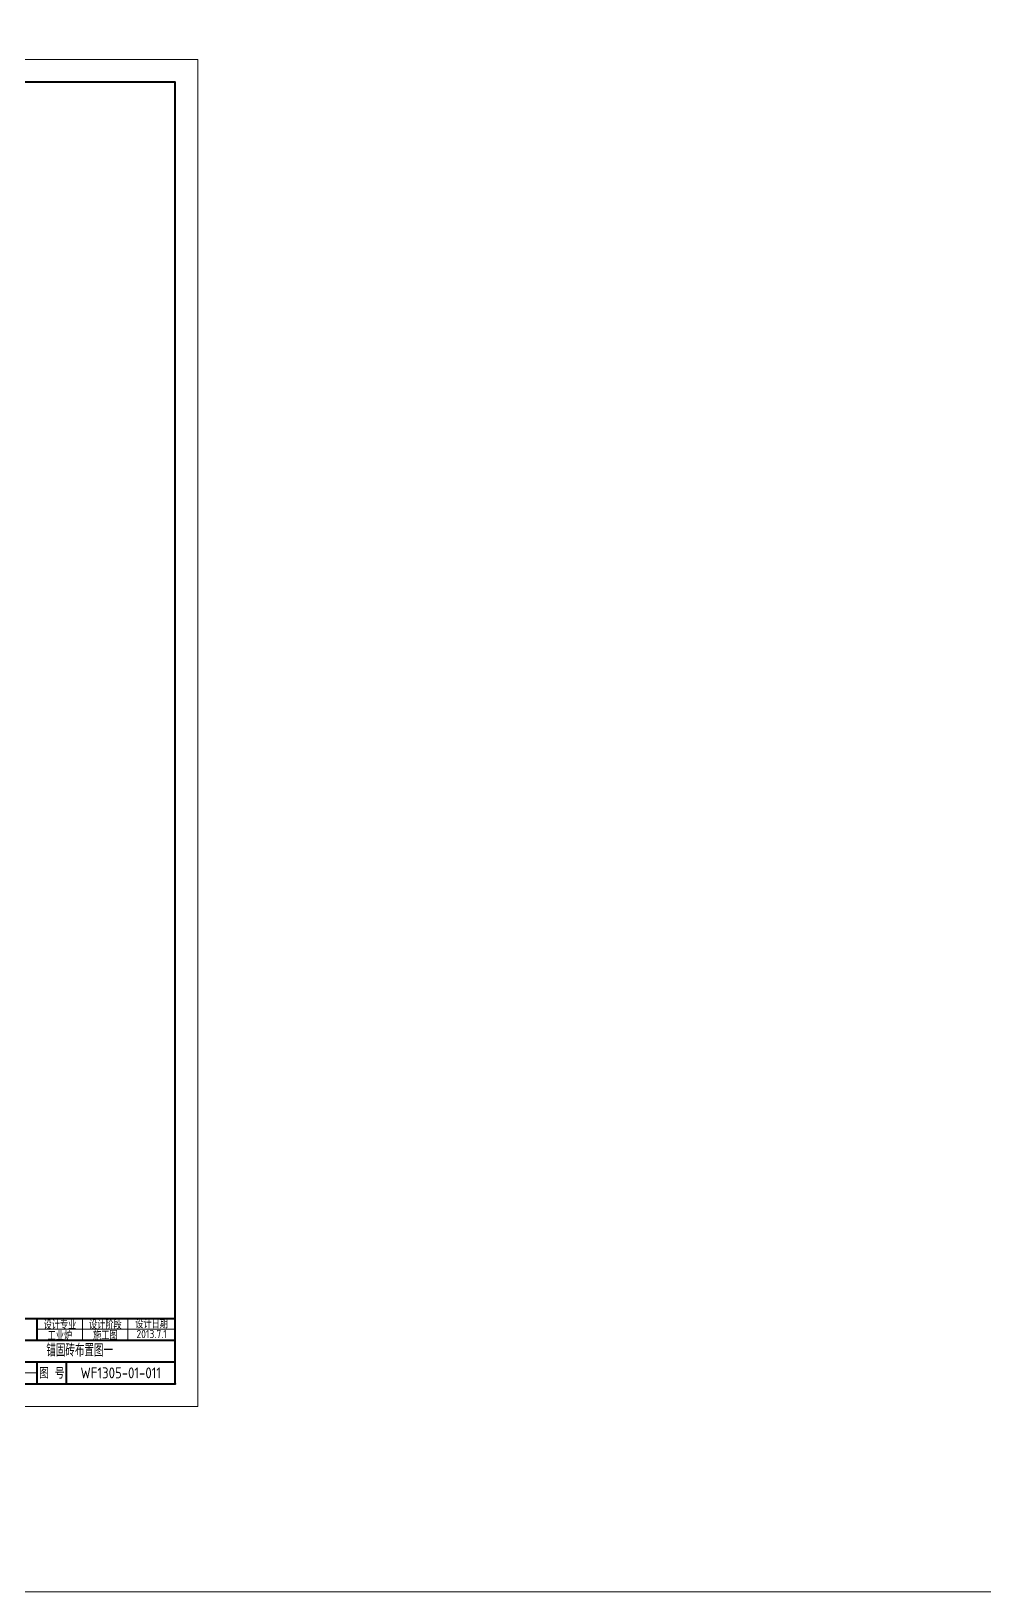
# Model space of a CAD drawing. Header units: millimetres. Extents: x 52110 to 400893, y -153728 to 31997.
# Drawn here: x 226392 to 243213, y -58572 to -31040 of the extents above; entities that cross this region are included whole.
import ezdxf
from ezdxf.enums import TextEntityAlignment as Align

# ---------------------------------------------------------------- set-up
doc = ezdxf.new("R2010")
doc.units = ezdxf.units.MM
doc.header["$LTSCALE"] = 500
for name, color, linetype, lineweight in [('SHI', 7, 'Continuous', 40), ('WEN', 3, 'Continuous', 20), ('XI', 2, 'Continuous', 20)]:
    doc.layers.add(name, color=color, linetype=linetype, lineweight=lineweight)
doc.styles.add('GB', font='gbenor.shx', dxfattribs={"bigfont": 'gbcbig.shx'})

msp = doc.modelspace()

# ---------------------------------------------------------------- linework, layer by layer
at = {"layer": 'SHI'}
for p, q in [((223171.34632, -53749.45688), (228931.34632, -53749.45688)), ((226499.34632, -54133.45688), (226499.34632, -53749.45688)), ((223171.34632, -54133.45688), (228931.34632, -54133.45688)), ((225091.34632, -54517.45688), (228931.34632, -54517.45688)), ((226499.34632, -54901.45688), (226499.34632, -54517.45688)), ((227011.34632, -54517.45688), (227011.34632, -54901.45688))]:
    msp.add_line(p, q, dxfattribs=at)
msp.add_lwpolyline([(196691.34632, -54901.45688), (228931.34632, -54901.45688), (228931.34632, -31941.45688), (196691.34632, -31941.45688)], close=True, dxfattribs=at)
msp.add_point((228931.34632, -54901.45688), dxfattribs=at)
at = {"layer": 'WEN'}
msp.add_lwpolyline([(152437.52469, 27604.96857), (400892.5669, 27604.96857), (400892.5669, -58572.01068), (152437.52469, -58572.01068)], close=True, dxfattribs=at)
at = {"layer": 'XI'}
for p, q in [((226499.34632, -53941.45688), (228931.34632, -53941.45688)), ((227299.34632, -54133.45688), (227299.34632, -53749.45688)), ((228099.34632, -54133.45688), (228099.34632, -53749.45688)), ((223171.34632, -54709.45688), (226499.34632, -54709.45688))]:
    msp.add_line(p, q, dxfattribs=at)
msp.add_lwpolyline([(195691.34632, -55301.45688), (229331.34632, -55301.45688), (229331.34632, -31541.45688), (195691.34632, -31541.45688)], close=True, dxfattribs=at)

# ---------------------------------------------------------------- texts
at = {"layer": 'SHI', "style": 'GB'}
msp.add_text('锚固砖布置图一', height=224, dxfattribs=at).set_placement((226659.34632, -54421.45688))
at = {"layer": 'WEN', "style": 'GB'}
for s, height, p in [('设计专业', 144, (226899.34632, -53851.74542)), ('设计阶段', 144, (227699.34632, -53845.45688)), ('施工图', 144, (227699.34632, -54037.45688)), ('2013.7.1', 144, (228515.34632, -54024.44727)), ('设计日期', 144, (228515.34632, -53832.44727)), ('工业炉', 144, (226899.34632, -54043.74542)), ('图 号', 192, (226755.34647, -54709.45688)), ('WF1305-01-011', 192, (227971.34632, -54709.45688))]:
    msp.add_text(s, height=height, dxfattribs=at).set_placement(p, align=Align.MIDDLE)

doc.saveas('drawing.dxf')
